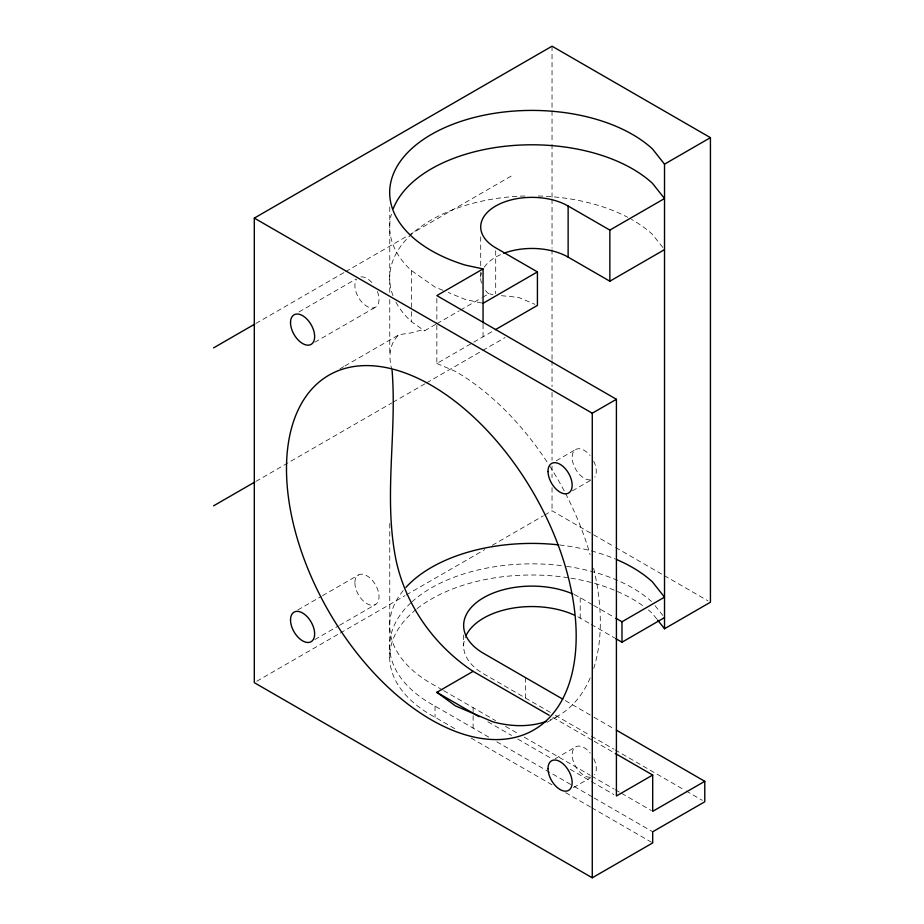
<?xml version="1.0" encoding="UTF-8"?>
<svg xmlns="http://www.w3.org/2000/svg" width="924" height="924" viewBox="0 0 924 924"><rect width="100%" height="100%" fill="white"/><g stroke="black" fill="none" stroke-linecap="round" stroke-linejoin="round"><path stroke-width="0.69" stroke-dasharray="4.62 3.46" d="M392.088 370.42C388.415 357.946 388.796 343.89 399.099 334.673L411.376 332.848L420.824 330.191L424.543 330.827L435.666 324.405M255.925 323.435L344.375 272.372M345.622 271.656L407.9 235.689M409.147 234.973L511.295 175.999M299.006 311.954L355.948 279.071M314.83 342.227L375.491 307.207M339.997 368.803L343.693 366.666M344.918 365.95L399.099 334.673M436.902 323.689L459.136 310.857M460.371 310.141L481.381 298.013M482.617 297.297L488.796 293.728L492.942 294.571M436.844 325.306L436.844 363.478L494.178 330.376M255.925 481.392L391.707 403.003M392.954 402.275L425.34 383.576M426.588 382.859L481.404 351.212M482.651 350.496L505.07 337.549M297.759 610.002L321.286 596.419M322.522 595.703L358.42 574.982M556.236 460.764L575.548 449.618M314.83 639.57L338.357 625.987M339.593 625.271L375.491 604.539M572.372 490.863L590.482 480.411M256.791 681.242L339.016 633.772M340.263 633.056L405.035 595.657M406.283 594.929L484.765 549.618M492.238 545.31L543.312 515.823M544.559 515.095L552.032 510.787L614.391 546.789M547.031 722.325L557.888 716.054M555.174 758.72L575.687 746.869M573.446 787.583L590.344 777.835M501.42 295.692L518.572 297.389L534.915 304.343M481.693 303.003L465.28 299.48L448.186 292.458M442.919 290.298L435.031 287.052L411.376 270.524A142.25 82.132 0 0 1 391.406 214.149M436.844 363.478L455.474 371.402A204.839 118.26 60 0 1 548.868 464.726M615.638 547.505L663.039 574.867M664.287 575.594L707.934 600.796M574.127 594.548A68.284 39.42 0 0 1 580.203 597.655L592.492 604.758M593.716 605.463L614.61 617.521M577.858 616.816A68.284 39.42 0 0 1 580.203 618.098L590.032 623.769M591.256 624.485L614.61 637.953M550.323 712.381L483.633 673.85A68.284 39.42 0 0 1 465.43 637.017M552.922 717.451L592.827 740.482M594.074 741.21L614.033 752.725M442.4 689.916L435.031 685.666A142.25 82.132 0 0 1 406.237 587.063M443.624 690.632L495.564 720.616M505.543 726.368L519.253 734.291M524.243 737.167L590.332 775.328M591.579 776.044L614.033 789.004M615.28 789.731L620.258 792.607M621.506 793.323L651.443 810.602M487.837 721.76L511.561 735.446M517.798 739.05L551.501 758.512M570.223 769.322L590.193 780.849M591.441 781.577L613.917 794.548M410.845 602.864A142.25 82.132 0 0 0 435.031 706.109L490.575 738.172M496.812 741.776L572.88 785.689M574.127 786.416L592.827 797.216M594.074 797.932L652.691 831.773M416.019 609.517A142.25 82.132 0 0 0 435.031 717.255L457.415 730.179M471.101 738.08L551.94 784.753M565.627 792.653L590.494 807.01M591.741 807.738L651.443 842.203M565.269 700.588L592.677 716.447M593.924 717.174L613.848 728.701M555.312 715.268L590.182 735.446M591.429 736.174L613.848 749.145M615.095 749.872L684.846 790.228M686.093 790.956L702.286 800.323M395.934 302.125A142.25 82.132 0 0 0 411.376 321.633L424.543 330.827M488.796 293.728L487.572 292.804A51.213 29.568 0 0 1 484.984 289.847M662.797 247.47L652.459 234.419A142.25 82.132 0 0 0 631.485 219.369M655.047 605.636L662.797 615.419M656.768 618.953L652.459 613.524A142.25 82.132 0 0 0 648.371 609.956M580.203 597.655L580.203 618.098M552.032 46.2L552.032 142.874M552.032 144.306L552.032 197.69M552.032 199.134L552.032 248.198M552.032 249.63L552.032 359.286M552.032 360.73L552.032 386.706M552.032 392.469L552.032 460.291M552.032 466.054L552.032 477.604M552.032 487.699L552.032 510.787M525.421 677.535L525.421 697.966M495.703 250.693L495.703 293.693M483.056 324.232L483.056 336.798M480.711 236.856L480.711 266.666M480.711 272.349L480.711 278.02M473.111 707.657L473.111 728.1M463.64 635.077L463.64 645.98M436.844 298.429L436.844 323.885M435.031 706.109L435.031 717.255M411.376 270.524L411.376 310.268M411.376 311.688L411.376 321.633M389.766 206.964L389.766 293.82M389.766 299.526L389.766 353.719M389.766 523.458L389.766 660.094M411.838 601.951A142.25 82.132 0 0 1 562.37 565.754M566.62 566.331A142.25 82.132 0 0 1 651.478 601.478M377.408 291.499A17.071 9.852 60 0 1 366.955 306.364A17.071 9.852 60 0 1 356.502 279.418M360.926 276.877A17.071 9.852 60 0 1 372.996 283.841M417.105 608.639A142.25 82.132 0 0 1 569.496 577.916M570.928 578.147A142.25 82.132 0 0 1 643.924 606.502M559.586 544.975A142.25 82.132 0 0 1 615.049 558.893M481.485 283.171A51.213 29.568 0 0 1 481.485 272.88M484.245 267.232A51.213 29.568 0 0 1 502.552 253.8M392.989 295.657A142.25 82.132 0 0 1 525.363 195.98M538.207 195.98A142.25 82.132 0 0 1 627.627 217.267M549.653 465.95A204.839 118.26 60 0 1 564.853 492.157M565.523 493.451A204.839 118.26 60 0 1 590.09 554.631M593.624 568.168A204.839 118.26 60 0 1 593.705 668.433M590.147 677.962A204.839 118.26 60 0 1 550.357 719.808M590.424 479.856A17.071 9.852 60 0 1 572.152 457.576A17.071 9.852 60 0 1 590.09 455.52M593.682 461.122A17.071 9.852 60 0 1 594.767 477.188M590.263 777.211A17.071 9.852 60 0 1 572.152 754.689A17.071 9.852 60 0 1 590.263 753.072M593.797 758.696A17.071 9.852 60 0 1 594.675 774.659M354.885 582.79A17.071 9.852 60 0 0 372.996 605.312A17.071 9.852 60 0 0 372.996 581.173A17.071 9.852 60 0 0 354.885 582.79"/><path stroke-width="1.39" d="M615.834 638.669L621.979 642.215L621.979 621.783L664.518 597.147L652.459 581.935A142.25 82.132 0 0 0 616.366 559.447M621.979 642.215L664.518 617.59M616.343 730.145L704.781 781.323L704.781 801.766L652.691 831.773L652.691 842.919L592.272 877.8L254.308 682.674L254.308 218.099L552.032 46.2L710.429 137.653L710.429 602.229L664.518 628.747L657.622 620.05M213.571 347.886L254.678 324.151M483.056 322.846L483.056 268.919L436.844 295.611L616.412 399.284L616.412 795.991L652.691 775.04L652.691 811.33L704.781 781.323M664.518 628.747L664.518 164.16L710.429 137.653M483.056 303.303L537.422 271.91L537.422 305.405L495.414 329.66M537.422 271.91L495.703 247.828A51.213 29.568 0 0 1 495.703 206.017A51.213 29.568 0 0 1 568.133 206.017L609.852 230.099L664.518 198.533L652.459 183.322A142.25 82.132 0 0 0 508.269 145.934A142.25 82.132 0 0 0 393.278 208.547M213.571 505.844L254.678 482.109M503.788 253.315A51.213 29.568 0 0 1 568.133 257.115L609.852 281.208L664.518 249.642M254.308 218.099L592.272 413.213L616.412 399.284M546.373 721.344A204.839 118.26 60 0 1 492.966 721.852L455.474 705.901L436.844 692.319L473.111 671.367L549.179 715.291M483.056 268.919L465.28 265.096A142.25 82.132 0 0 1 427.766 136.602A142.25 82.132 0 0 1 652.459 148.937L664.518 164.16M615.834 618.237L621.979 621.783M615.28 753.441L652.691 775.04M436.844 692.319L479.106 716.712M562.785 699.156L483.633 653.407A68.284 39.42 0 0 1 480.318 599.722A68.284 39.42 0 0 1 572.834 593.97M473.111 671.367C434.326 645.633 405.544 605.428 395.934 559.609C383.391 496.962 397.066 433.541 392.088 370.42M609.852 230.099L609.852 281.208M592.272 413.213L592.272 877.8M568.133 206.017L568.133 257.115M465.962 635.77A68.284 39.42 0 0 1 574.127 614.991M406.237 587.063A142.25 82.132 0 0 1 558.177 544.825M290.517 619.958A17.071 9.852 60 0 0 308.616 642.48A17.071 9.852 60 0 0 308.616 618.341A17.071 9.852 60 0 0 290.517 619.958M290.517 322.626A17.071 9.852 60 0 0 308.616 345.149A17.071 9.852 60 0 0 308.616 321.009A17.071 9.852 60 0 0 290.517 322.626M286.486 468.965A204.839 118.26 60 0 0 503.753 739.246A204.839 118.26 60 0 0 503.753 449.561A204.839 118.26 60 0 0 286.486 468.965M548.013 768.618A17.071 9.852 60 0 0 566.112 791.152A17.071 9.852 60 0 0 566.112 767.001A17.071 9.852 60 0 0 548.013 768.618M548.013 471.517A17.071 9.852 60 0 0 566.285 493.797A17.071 9.852 60 0 0 565.95 469.461A17.071 9.852 60 0 0 548.013 471.517"/></g></svg>
